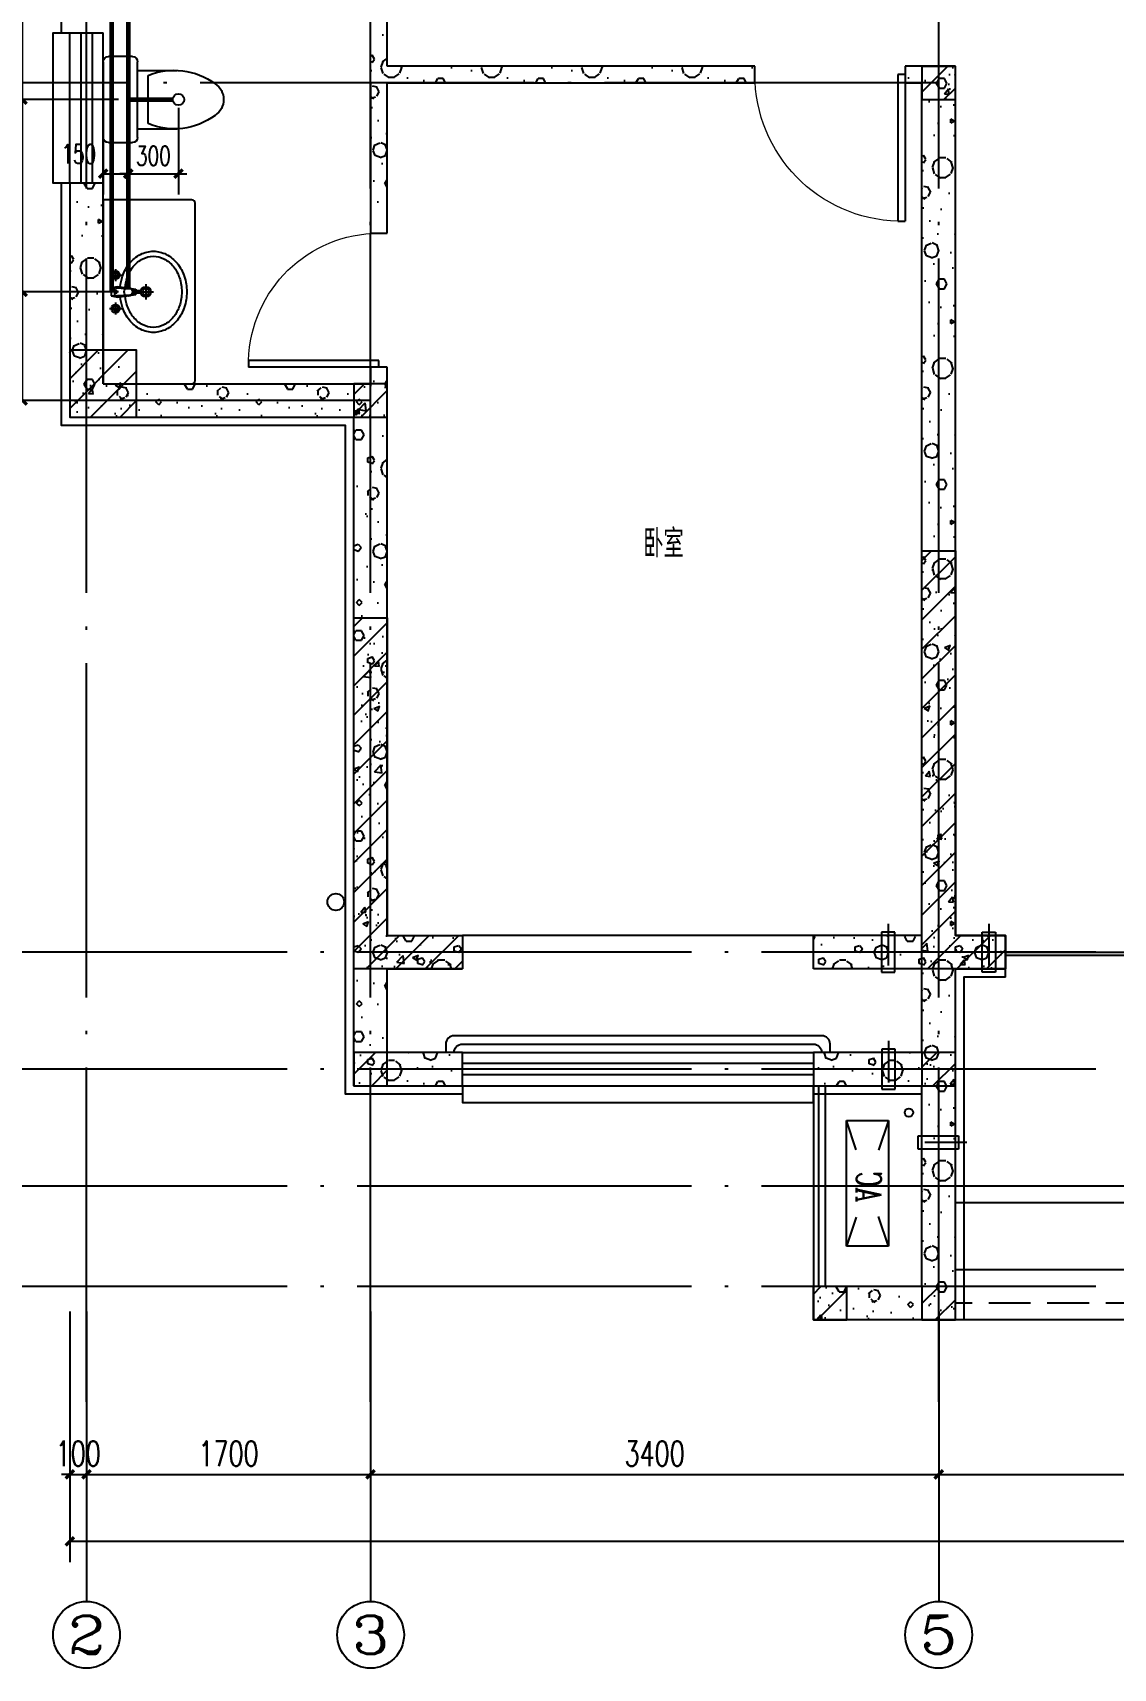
# Model space of a CAD drawing. Extents: x -287580 to -53108, y -522338 to -82629.
# Drawn here: x -153807 to -147340, y -475206 to -465422 of the extents above; entities that cross this region are included whole.
import ezdxf
from ezdxf.enums import TextEntityAlignment as Align

# ---------------------------------------------------------------- set-up
doc = ezdxf.new("R2010")
doc.units = 0
doc.header["$LTSCALE"] = 1000
doc.header["$MEASUREMENT"] = 0
for name, pattern in [('__DASH', [0.35, 0.25, -0.1]), ('DASH', [0.35, 0.25, -0.1]), ('DOTE', [2.42, 2, -0.2, 0.02, -0.2])]:
    doc.linetypes.add(name, pattern=pattern)
for name, color, linetype in [('AXIS', 3, 'Continuous'), ('AXIS_TEXT', 7, 'Continuous'), ('DOTE', 99, 'Continuous'), ('EQUIP_污水', 7, 'Continuous'), ('kan', 146, 'Continuous'), ('KTIAO', 124, 'Continuous'), ('PIPE-污水', 2, 'Continuous'), ('PIPE-给水', 3, 'Continuous'), ('PUB_HATCH', 8, 'Continuous'), ('PUB_TEXT', 7, 'Continuous'), ('TWT_DIM', 3, 'Continuous'), ('WALL', 9, 'Continuous'), ('WINDOW', 99, 'Continuous'), ('冷凝水管', 6, 'Continuous'), ('家具', 187, 'Continuous'), ('栏杆', 169, 'Continuous'), ('空调、空调洞', 66, 'Continuous'), ('面层', 215, 'Continuous'), ('面积', 6, 'Continuous')]:
    doc.layers.add(name, color=color, linetype=linetype)
doc.layers.add('RENDERING', color=125, linetype='Continuous', lineweight=13)
doc.styles.add('_ROMANC', font='romanc__.ttf', dxfattribs={"width": 0.700005})
doc.styles.add('_TCH_AXIS', font='COMPLEX', dxfattribs={"bigfont": 'GBCBIG'})
doc.styles.add('_TCH_DIM_T3', font='SIMPLEX', dxfattribs={"width": 0.705882, "bigfont": 'GBCBIG'})
doc.styles.add('DIM_FONT', font='simplex_.ttf', dxfattribs={"width": 0.7, "bigfont": 'GBCBIG'})
doc.styles.get("Standard").update_dxf_attribs({"font": 'gbenor.shx', "bigfont": 'gbcbig.shx'})
doc.dimstyles.new('_TCH_ARCH&&50', dxfattribs={"dimtxt": 148.75, "dimasz": 50, "dimexe": 125, "dimexo": 150, "dimgap": 50, "dimtad": 1, "dimdec": 0, "dimzin": 0, "dimdsep": 46, "dimtxsty": '_TCH_DIM_T3', "dimblk": 'ARCHTICK', "dimcen": 0.09, "dimclrt": 7, "dimazin": 2, "dimtfac": 1, "dimtdec": 0, "dimtix": 1, "dimtmove": 2, "dimatfit": 3, "dimfxl": 0, "dimtolj": 1, "dimtzin": 0, "dimarcsym": 0})
doc.dimstyles.new('_TWT_ARCH&&50', dxfattribs={"dimtxt": 114.75, "dimasz": 50, "dimexe": 125, "dimexo": 150, "dimgap": 50, "dimtad": 1, "dimdec": 0, "dimzin": 0, "dimdsep": 46, "dimtxsty": '_TCH_DIM_T3', "dimblk": 'ARCHTICK', "dimcen": 0.09, "dimclrd": 4, "dimclre": 4, "dimclrt": 4, "dimazin": 2, "dimtfac": 1, "dimtdec": 0, "dimtix": 1, "dimtmove": 2, "dimatfit": 3, "dimfxl": 0, "dimtolj": 1, "dimtzin": 0, "dimarcsym": 0})
pattern_1 = [(45, (225104.3, 821774), (-88.388348, 88.388348), []), (50, (225104.3, 821774), (358.63009, -31.37607), [37.5, -412.5]), (355, (225104.3, 821774), (-69.37567, 376.09607), [30, -330]), (100.4514, (225134.2, 821771.4), (289.25469, 344.71977), [31.8701, -350.57106]), (46.1842, (225104.3, 821874), (533.62052, -82.7595), [56.25, -618.75]), (96.6356, (225148.77, 821867.1), (467.33135, 487.05894), [47.80514, -525.8565]), (351.1842, (225104.3, 821874), (467.33097, 487.0593), [45, -495]), (21, (225154.3, 821849), (298.45353, -201.30945), [37.5, -412.5]), (326, (225154.3, 821849), (121.65767, 362.57502), [30, -330]), (71.4514, (225179.17, 821832.22), (420.11131, 161.26525), [31.8701, -350.57106]), (37.5, (225104.3, 821774), (6.079928, 166.446927), [0, -326, 0, -335, 0, -331.25]), (7.5, (225104.3, 821774), (131.53477, 197.205856), [0, -191, 0, -318.5, 0, -126.25]), (327.5, (224992.8, 821774), (266.911218, -11.277436), [0, -125, 0, -390, 0, -517.5]), (317.5, (224942.8, 821774), (291.593085, 50.05249), [0, -162.5, 0, -259, 0, -367.5])]
pattern_2 = [(45, (215520.8, 801911.87), (-88.388348, 88.388348), []), (50, (215520.8, 801911.87), (358.63009, -31.37607), [37.5, -412.5]), (355, (215520.8, 801911.87), (-69.37567, 376.09607), [30, -330]), (100.4514, (215550.7, 801909.25), (289.25469, 344.71977), [31.8701, -350.57106]), (46.1842, (215520.8, 802011.87), (533.62052, -82.7595), [56.25, -618.75]), (96.6356, (215565.27, 802004.97), (467.33135, 487.05894), [47.80514, -525.8565]), (351.1842, (215520.8, 802011.87), (467.33097, 487.0593), [45, -495]), (21, (215570.8, 801986.87), (298.45353, -201.30945), [37.5, -412.5]), (326, (215570.8, 801986.87), (121.65767, 362.57502), [30, -330]), (71.4514, (215595.67, 801970.1), (420.11131, 161.26525), [31.8701, -350.57106]), (37.5, (215520.8, 801911.87), (6.079928, 166.446927), [0, -326, 0, -335, 0, -331.25]), (7.5, (215520.8, 801911.87), (131.53477, 197.205856), [0, -191, 0, -318.5, 0, -126.25]), (327.5, (215409.3, 801911.87), (266.911218, -11.277436), [0, -125, 0, -390, 0, -517.5]), (317.5, (215359.3, 801911.87), (291.593085, 50.05249), [0, -162.5, 0, -259, 0, -367.5])]
pattern_3 = [(0, (177, -183), (300, 600), [0, -600]), (0, (-174, -264), (300, 600), [0, -600]), (0, (21, -270), (300, 600), [0, -600]), (0, (234, -93), (300, 600), [0, -600]), (0, (-15, -300), (300, 600), [0, -600]), (0, (294, 285), (300, 600), [0, -600]), (0, (111, 237), (300, 600), [0, -600]), (0, (207, 162), (300, 600), [0, -600]), (0, (-282, 150), (300, 600), [0, -600]), (0, (12, 123), (300, 600), [0, -600]), (0, (-102, -30), (300, 600), [0, -600]), (0, (-96, -255), (300, 600), [0, -600]), (0, (129, -279), (300, 600), [0, -600]), (0, (294, -15), (300, 600), [0, -600]), (0, (-267, -108), (300, 600), [0, -600]), (0, (-216, -6), (300, 600), [0, -600]), (0, (18, -48), (300, 600), [0, -600]), (0, (-66, -135), (300, 600), [0, -600]), (0, (-114, 63), (300, 600), [0, -600]), (0, (-39, 288), (300, 600), [0, -600]), (0, (-243, -234), (300, 600), [0, -600]), (0, (87, 165), (300, 600), [0, -600]), (0, (-192, 174), (300, 600), [0, -600]), (0, (-240, 252), (300, 600), [0, -600]), (130.601294, (257.143, 97.143), (-1499.9999834, 1800.0000079), [26.34155, -11037.111]), (18.434949, (214.29, 108.57), (1499.999994, 599.999996), [27.10524, -3767.6279]), (90, (214.3, 82.86), (300, 600), [25.7143, -1174.28565]), (161.56505, (240, 74.29), (-1500.000008, 599.999955), [27.10524, -3767.6279]), (53.130102, (240, 74.29), (300, 600), [28.5714, -2971.4285]), (135, (262.86, -231.43), (-300.00004, 599.99996), [24.24366, -1672.8126]), (45, (228.57, -231.43), (300, 600), [24.24366, -1672.8126]), (135, (245.71, -248.57), (-300.00004, 599.99996), [24.24366, -1672.8126]), (45, (245.71, -248.57), (300, 600), [24.24366, -1672.8126]), (116.56505, (-25.7, 171.43), (-5e-05, 1199.99997), [31.9438, -638.8765]), (180, (-40, 200), (-300, 600), [34.2857, -565.71425]), (63.43495, (-88.57, 171.43), (3e-06, 1200), [31.9438, -638.8765]), (116.56505, (-74.3, 142.86), (-5e-05, 1199.99997), [31.9438, -638.8765]), (0, (-74.3, 142.86), (300, 600), [34.2857, -565.71425]), (63.43495, (-40, 142.86), (3e-06, 1200), [31.9438, -638.8765]), (107.102728, (200, -31.429), (-899.9999656, 3000.0000048), [38.86135, -16282.9025]), (143.972626, (188.57, 5.714), (-5699.9999277, 4199.9999952), [38.86135, -8122.02]), (180, (157.14, 28.6), (-300, 600), [37.14286, -562.8571]), (36.027373, (88.57, 5.714), (5699.999958, 4199.9999547), [38.86135, -8122.02]), (71.565051, (77.14, -28.57), (900.000005, 2999.999995), [36.1403, -3758.5928]), (107.102728, (88.571, -65.714), (-899.9999656, 3000.0000048), [38.86135, -16282.9025]), (143.972626, (120, -88.57), (-5699.9999277, 4199.9999952), [38.86135, -8122.02]), (0, (120, -88.6), (300, 600), [37.14286, -562.8571]), (36.027373, (157.143, -88.57), (5699.999958, 4199.9999547), [38.86135, -8122.02]), (71.565051, (188.57, -65.71), (900.000005, 2999.999995), [36.1403, -3758.5928]), (150.255118, (205.714, 248.57), (-900.000002, 599.999993), [23.035, -4814.3196]), (90, (185.7, 237.14), (300, 600), [22.85714, -1177.14275]), (29.744881, (185.714, 237.14), (900, 599.999997), [23.035, -4814.3196]), (116.56505, (65.7, -177.14), (-5e-05, 1199.99997), [31.9438, -638.8765]), (168.690067, (51.43, -148.57), (-2700.000002, 599.999985), [29.13725, -6089.6855]), (41.185925, (0, -162.857), (7499.9999546, 6599.9999423), [30.37184, -12725.802]), (90, (0, -191.43), (300, 600), [28.5714, -1171.4285]), (138.814074, (22.857, -211.429), (-7499.9998667, 6600.000042), [30.37184, -12725.802]), (16.699244, (22.857, -211.429), (9899.9999255, 2999.9999686), [29.82945, -12498.5375]), (60.945396, (51.43, -202.857), (299.9999992, 599.9999947), [29.4161, -12325.3395]), (109.983106, (-185.714, 74.286), (-1500.0000056, 4199.9999889), [33.442, -14012.1975]), (155.556045, (-197.143, 105.714), (-3900.0000149, 1799.9999626), [34.523, -14465.1315]), (24.4439547, (-260, 105.714), (3900.000002, 1799.9999913), [34.523, -14465.1315]), (70.0168934, (-271.429, 74.286), (1500.0000045, 4199.9999896), [33.442, -14012.1975]), (109.983106, (-260, 42.857), (-1500.0000056, 4199.9999889), [33.442, -14012.1975]), (160.016893, (-228.57, 31.43), (-1500.000001, 599.9999727), [33.442, -6989.3775]), (19.983107, (-228.57, 31.43), (1499.999992, 599.999999), [33.442, -6989.3775]), (70.0168934, (-197.143, 42.857), (1500.0000045, 4199.9999896), [33.442, -14012.1975]), (122.005383, (37.14, 20), (-300.00004, 599.999969), [26.9542, -5633.434]), (18.434949, (-2.86, 34.29), (1499.999994, 599.999996), [27.10524, -3767.6279]), (90, (-2.86, 8.57), (300, 600), [25.7143, -1174.28565]), (161.56505, (22.86, 0), (-1500.000008, 599.999955), [27.10524, -3767.6279]), (54.462322, (22.857, 0), (2099.999997, 2999.9999955), [24.5781, -10298.2115]), (116.56505, (-137.14, -125.7), (-5e-05, 1199.99997), [31.9438, -638.8765]), (180, (-151.4, -97.14), (-300, 600), [31.4286, -568.5714]), (59.036243, (-200, -125.714), (300.000001, 599.999997), [33.3197, -6963.822]), (120.963756, (-182.857, -154.286), (-300.000041, 599.9999724), [33.3197, -6963.822]), (0, (-182.86, -154.3), (300, 600), [31.4286, -568.5714]), (63.43495, (-151.43, -154.3), (3e-06, 1200), [31.9438, -638.8765])]

# ---------------------------------------------------------------- blocks, each defined once
blk = doc.blocks.new('90304092557924')
at = {"layer": 'KTIAO', "color": 99}
for p, q in [((-375, 125), (-198.2, 66.1)), ((-375, 125), (-375, -125)), ((375, 125), (-375, 125)), ((375, 125), (198.2, 66.1)), ((375, -125), (375, 125)), ((-202.8, -67.6), (-375, -125)), ((200.5, -66.8), (375, -125)), ((-375, -125), (375, -125))]:
    blk.add_line(p, q, dxfattribs=at)
at = {"layer": 'KTIAO', "color": 99, "style": '_ROMANC', "width": 0.7}
blk.add_text('AC', height=148.6, dxfattribs=at).set_placement((-112.6, -66.3))
at = {"layer": 'KTIAO', "color": 99, "style": 'DIM_FONT', "oblique": 0, "width": 0.6, "flags": 9}
for tag in ['XSIZE', 'YSIZE']:
    blk.add_attdef(tag, (-375, -125), '', height=0.5, dxfattribs=at)
blk = doc.blocks.new('A$C6A1B0631')
at = {"layer": '家具'}
for p, q in [((0, 527.2), (0, 667.2)), ((30, 697.2), (470, 697.2)), ((500, 667.2), (500, 527.2)), ((470, 497.2), (30, 497.2)), ((80.3, 496.8), (80.3, 266.8)), ((419.7, 496.8), (419.7, 266.8)), ((389.7, 436.8), (110.3, 436.8))]:
    blk.add_line(p, q, dxfattribs=at)
for centre, radius, start, end in [((30, 667.2), 30, 90, 180), ((470, 667.2), 30, 0, 90), ((30, 527.2), 30, 180, 270), ((470, 527.2), 30, 270, 0), ((477.4, 284.4), 397.5, 157.45048, 216.63814), ((22.6, 284.4), 397.5, 323.36186, 22.54952), ((250, 107.7), 109.8, 213.45086, 326.54914)]:
    blk.add_arc(centre, radius, start, end, dxfattribs=at)
blk = doc.blocks.new('TRHH')
at = {"color": 6}
blk.add_circle((-252617, -471150.9), 50, dxfattribs=at)
blk = doc.blocks.new('A$C3C8F47E4')
at = {"layer": '家具'}
for p, q in [((450, 512.5), (450, 439.5)), ((525, 502.4), (518.6, 463.5)), ((575, 502.4), (525, 502.4)), ((525, 502.4), (533.3, 355.8)), ((575, 502.4), (566.7, 355.8)), ((575, 502.4), (581.4, 463.5)), ((650, 512.5), (650, 439.5)), ((486.5, 476), (413.5, 476)), ((518.6, 463.5), (533.3, 355.8)), ((573.9, 482.7), (526.1, 482.7)), ((581.4, 463.5), (566.7, 355.8)), ((686.5, 476), (613.5, 476)), ((595.1, 295), (504.9, 295)), ((567.2, 365.9), (532.8, 365.9)), ((566.7, 355.8), (533.3, 355.8)), ((550, 340.1), (550, 249.9))]:
    blk.add_line(p, q, dxfattribs=at)
blk.add_lwpolyline([(0, 550), (0, 20, 0.414214), (20, 0), (1080, 0, 0.414214), (1100, 20), (1100, 550)], format="xyb", close=True, dxfattribs=at)
for points in [[(550, 50, -0.080052), (457.1, 65, -0.088849), (380.8, 106.4, -0.104988), (325.9, 173.2, -0.12017), (307.2, 250, -0.12017), (325.9, 326.8, -0.104988), (380.8, 393.6, -0.088849), (457.1, 435, -0.055034), (520.6, 448.5, -0.080052)], [(550, 80, -0.080052), (466.6, 93.4, -0.088849), (399.5, 129.8, -0.104988), (352.5, 187, -0.12017), (337.2, 250, -0.12017), (352.5, 313, -0.104988), (399.5, 370.2, -0.088849), (466.6, 406.6, -0.056066), (524.7, 418.8, -0.080052)], [(579.4, 448.5, -0.055034), (642.9, 435, -0.088849), (719.2, 393.6, -0.104988), (774.1, 326.8, -0.12017), (792.8, 250, -0.12017), (774.1, 173.2, -0.104988), (719.2, 106.4, -0.088849), (642.9, 65, -0.080052), (550, 50, -0.080052)], [(575.3, 418.8, -0.056066), (633.4, 406.6, -0.088849), (700.5, 370.2, -0.104988), (747.5, 313, -0.12017), (762.8, 250, -0.12017), (747.5, 187, -0.104988), (700.5, 129.8, -0.088849), (633.4, 93.4, -0.080052), (550, 80, -0.080052)]]:
    blk.add_lwpolyline(points, format="xyb", dxfattribs=at)
for centre, radius in [((450, 476), 25), ((450, 476), 15), ((650, 476), 25), ((650, 476), 15), ((550, 295), 30), ((550, 295), 20)]:
    blk.add_circle(centre, radius, dxfattribs=at)
for centre, start, end in [((548.8, 475.3), 80.52523, 279.47477), ((551.2, 475.3), 260.52523, 99.47477)]:
    blk.add_arc(centre, 7.19, start, end, dxfattribs=at)
blk = doc.blocks.new('A$C06D6341B')
at = {"layer": '空调、空调洞', "linetype": 'DASH'}
for p, q in [((40, 0), (40, 340)), ((80, 290), (0, 290)), ((0, 290), (0, 50)), ((80, 50), (80, 290)), ((0, 50), (80, 50))]:
    blk.add_line(p, q, dxfattribs=at)
blk = doc.blocks.new('A$C35BA6BDB')
at = {"layer": 'PUB_HATCH'}
h = blk.add_hatch(dxfattribs=at)
h.set_pattern_fill('钢筋混凝土', color=256, scale=50, style=0)
h.set_pattern_definition(pattern_1)
h.paths.add_polyline_path([(400, 3300), (400, 3700), (0, 3700), (0, 3300)])
h = blk.add_hatch(dxfattribs=at)
h.set_pattern_fill('钢筋混凝土', color=256, scale=50, style=0)
h.set_pattern_definition(pattern_1)
h.paths.add_polyline_path([(5600, 0), (5100, 0), (5100, 2500), (5300, 2500), (5300, 200), (5600, 200)])
h = blk.add_hatch(dxfattribs=at)
h.set_pattern_fill('钢筋混凝土', color=256, scale=50, style=0)
h.set_pattern_definition(pattern_1)
h.paths.add_polyline_path([(2350, 0), (1700, 0), (1700, 2100), (1900, 2100), (1900, 200), (2350, 200)])
at = {"layer": 'WALL'}
for points in [[(400, 3300), (400, 3700), (0, 3700), (0, 3300)], [(5600, 0), (5100, 0), (5100, 2500), (5300, 2500), (5300, 200), (5600, 200)], [(2350, 0), (1700, 0), (1700, 2100), (1900, 2100), (1900, 200), (2350, 200)]]:
    blk.add_lwpolyline(points, close=True, dxfattribs=at)
blk = doc.blocks.new('A$C47FD7EE8')
at = {"layer": 'PUB_HATCH'}
h = blk.add_hatch(dxfattribs=at)
h.set_pattern_fill('钢筋混凝土', color=256, scale=50, style=0)
h.set_pattern_definition(pattern_2)
h.paths.add_polyline_path([(5300, 7500), (5100, 7500), (5100, 7300), (5300, 7300)])
h = blk.add_hatch(dxfattribs=at)
h.set_pattern_fill('钢筋混凝土', color=256, scale=50, style=0)
h.set_pattern_definition(pattern_2)
h.paths.add_polyline_path([(1900, 5600), (1700, 5600), (1700, 5400), (1900, 5400)])
h = blk.add_hatch(dxfattribs=at)
h.set_pattern_fill('钢筋混凝土', color=256, scale=50, style=0)
h.set_pattern_definition(pattern_2)
h.paths.add_polyline_path([(1900, 1600), (1700, 1600), (1700, 1400), (1900, 1400)])
h = blk.add_hatch(dxfattribs=at)
h.set_pattern_fill('钢筋混凝土', color=256, scale=50, style=0)
h.set_pattern_definition(pattern_2)
h.paths.add_polyline_path([(5300, 1600), (5100, 1600), (5100, 1400), (5300, 1400)])
h = blk.add_hatch(dxfattribs=at)
h.set_pattern_fill('钢筋混凝土', color=256, scale=50, style=0)
h.set_pattern_definition(pattern_2)
h.paths.add_polyline_path([(4650, 200), (4450, 200), (4450, 0), (4650, 0)])
h = blk.add_hatch(dxfattribs=at)
h.set_pattern_fill('钢筋混凝土', color=256, scale=50, style=0)
h.set_pattern_definition(pattern_2)
h.paths.add_polyline_path([(5300, 200), (5100, 200), (5100, 0), (5300, 0)])
at = {"color": 6}
for points in [[(5300, 7500), (5100, 7500), (5100, 7300), (5300, 7300)], [(1900, 5600), (1700, 5600), (1700, 5400), (1900, 5400)], [(1900, 1600), (1700, 1600), (1700, 1400), (1900, 1400)], [(5300, 1600), (5100, 1600), (5100, 1400), (5300, 1400)], [(4650, 200), (4450, 200), (4450, 0), (4650, 0)], [(5300, 200), (5100, 200), (5100, 0), (5300, 0)]]:
    blk.add_lwpolyline(points, close=True, dxfattribs=at)
blk = doc.blocks.new('_ArchTick')
at = {"color": 0, "linetype": 'ByBlock', "const_width": 0.4}
blk.add_lwpolyline([(-0.5, -0.5), (0.5, 0.5)], dxfattribs=at)
blk = doc.blocks.new('*D138')
at = {"layer": 'AXIS', "color": 0, "lineweight": -2}
for p, q in [((-153585, -473071.5), (-153585, -474170.6)), ((-153485, -473071.5), (-153485, -474170.6)), ((-153585, -474045.6), (-153635, -474045.6)), ((-153585, -474045.6), (-153485, -474045.6)), ((-153485, -474045.6), (-153435, -474045.6))]:
    blk.add_line(p, q, dxfattribs=at)
at = {"layer": 'Defpoints', "color": 0}
for p in [(-153585, -472921.5), (-153485, -472921.5), (-153485, -474045.6)]:
    blk.add_point(p, dxfattribs=at)
at = {"layer": 'AXIS', "color": 0, "lineweight": -2, "xscale": 50, "yscale": 50, "zscale": 50}
blk.add_blockref('_ArchTick', (-153585, -474045.6), dxfattribs=at)
at = {"layer": 'AXIS', "color": 0, "lineweight": -2, "xscale": 50, "yscale": 50, "zscale": 50, "rotation": 180}
blk.add_blockref('_ArchTick', (-153485, -474045.6), dxfattribs=at)
at = {"layer": 'AXIS', "color": 7, "insert": (-153535, -473921.2), "char_height": 148.75, "attachment_point": 5, "style": '_TCH_DIM_T3'}
blk.add_mtext('\\A1;100', dxfattribs=at)
blk = doc.blocks.new('*D139')
at = {"layer": 'AXIS', "color": 0, "lineweight": -2}
for p, q in [((-153485, -473071.5), (-153485, -474170.6)), ((-151785, -473071.5), (-151785, -474170.6)), ((-153485, -474045.6), (-151785, -474045.6))]:
    blk.add_line(p, q, dxfattribs=at)
at = {"layer": 'Defpoints', "color": 0}
for p in [(-153485, -472921.5), (-151785, -472921.5), (-151785, -474045.6)]:
    blk.add_point(p, dxfattribs=at)
at = {"layer": 'AXIS', "color": 0, "lineweight": -2, "xscale": 50, "yscale": 50, "zscale": 50, "rotation": 180}
blk.add_blockref('_ArchTick', (-153485, -474045.6), dxfattribs=at)
at = {"layer": 'AXIS', "color": 0, "lineweight": -2, "xscale": 50, "yscale": 50, "zscale": 50}
blk.add_blockref('_ArchTick', (-151785, -474045.6), dxfattribs=at)
at = {"layer": 'AXIS', "color": 7, "insert": (-152635, -473921.2), "char_height": 148.75, "attachment_point": 5, "style": '_TCH_DIM_T3'}
blk.add_mtext('\\A1;1700', dxfattribs=at)
blk = doc.blocks.new('*D140')
at = {"layer": 'AXIS', "color": 0, "lineweight": -2}
for p, q in [((-151785, -473071.5), (-151785, -474170.6)), ((-148385, -473071.5), (-148385, -474170.6)), ((-151785, -474045.6), (-148385, -474045.6))]:
    blk.add_line(p, q, dxfattribs=at)
at = {"layer": 'Defpoints', "color": 0}
for p in [(-151785, -472921.5), (-148385, -472921.5), (-148385, -474045.6)]:
    blk.add_point(p, dxfattribs=at)
at = {"layer": 'AXIS', "color": 0, "lineweight": -2, "xscale": 50, "yscale": 50, "zscale": 50, "rotation": 180}
blk.add_blockref('_ArchTick', (-151785, -474045.6), dxfattribs=at)
at = {"layer": 'AXIS', "color": 0, "lineweight": -2, "xscale": 50, "yscale": 50, "zscale": 50}
blk.add_blockref('_ArchTick', (-148385, -474045.6), dxfattribs=at)
at = {"layer": 'AXIS', "color": 7, "insert": (-150085, -473921.2), "char_height": 148.75, "attachment_point": 5, "style": '_TCH_DIM_T3'}
blk.add_mtext('\\A1;3400', dxfattribs=at)
blk = doc.blocks.new('*D141')
at = {"layer": 'AXIS', "color": 0, "lineweight": -2}
for p, q in [((-148385, -473071.5), (-148385, -474170.6)), ((-143885, -473071.5), (-143885, -474170.6)), ((-148385, -474045.6), (-143885, -474045.6))]:
    blk.add_line(p, q, dxfattribs=at)
at = {"layer": 'Defpoints', "color": 0}
for p in [(-148385, -472921.5), (-143885, -472921.5), (-143885, -474045.6)]:
    blk.add_point(p, dxfattribs=at)
at = {"layer": 'AXIS', "color": 0, "lineweight": -2, "xscale": 50, "yscale": 50, "zscale": 50, "rotation": 180}
blk.add_blockref('_ArchTick', (-148385, -474045.6), dxfattribs=at)
at = {"layer": 'AXIS', "color": 0, "lineweight": -2, "xscale": 50, "yscale": 50, "zscale": 50}
blk.add_blockref('_ArchTick', (-143885, -474045.6), dxfattribs=at)
at = {"layer": 'AXIS', "color": 7, "insert": (-146135, -473921.2), "char_height": 148.75, "attachment_point": 5, "style": '_TCH_DIM_T3'}
blk.add_mtext('\\A1;4500', dxfattribs=at)
blk = doc.blocks.new('*D147')
at = {"layer": 'AXIS', "color": 0, "lineweight": -2}
for p, q in [((-153585, -473071.5), (-153585, -474570.6)), ((-128085, -473071.5), (-128085, -474570.6)), ((-153585, -474445.6), (-128085, -474445.6))]:
    blk.add_line(p, q, dxfattribs=at)
at = {"layer": 'Defpoints', "color": 0}
for p in [(-153585, -472921.5), (-128085, -472921.5), (-128085, -474445.6)]:
    blk.add_point(p, dxfattribs=at)
at = {"layer": 'AXIS', "color": 0, "lineweight": -2, "xscale": 50, "yscale": 50, "zscale": 50, "rotation": 180}
blk.add_blockref('_ArchTick', (-153585, -474445.6), dxfattribs=at)
at = {"layer": 'AXIS', "color": 0, "lineweight": -2, "xscale": 50, "yscale": 50, "zscale": 50}
blk.add_blockref('_ArchTick', (-128085, -474445.6), dxfattribs=at)
at = {"layer": 'AXIS', "color": 7, "insert": (-140835, -474321.2), "char_height": 148.75, "attachment_point": 5, "style": '_TCH_DIM_T3'}
blk.add_mtext('\\A1;25500', dxfattribs=at)
blk = doc.blocks.new('*D735')
at = {"layer": 'Defpoints', "color": 0}
for p in [(-153235, -465721.5), (-152935, -465721.5), (-152935, -466265)]:
    blk.add_point(p, dxfattribs=at)
at = {"layer": 'TWT_DIM', "color": 4, "lineweight": -2}
for p, q in [((-153235, -465871.5), (-153235, -466390)), ((-152935, -465871.5), (-152935, -466390)), ((-153235, -466265), (-153285, -466265)), ((-153235, -466265), (-152935, -466265)), ((-152935, -466265), (-152885, -466265))]:
    blk.add_line(p, q, dxfattribs=at)
at = {"layer": 'TWT_DIM', "color": 4, "lineweight": -2, "xscale": 50, "yscale": 50, "zscale": 50}
blk.add_blockref('_ArchTick', (-153235, -466265), dxfattribs=at)
at = {"layer": 'TWT_DIM', "color": 4, "lineweight": -2, "xscale": 50, "yscale": 50, "zscale": 50, "rotation": 180}
blk.add_blockref('_ArchTick', (-152935, -466265), dxfattribs=at)
at = {"layer": 'TWT_DIM', "color": 4, "insert": (-153085, -466157.6), "char_height": 114.75, "attachment_point": 5, "style": '_TCH_DIM_T3'}
blk.add_mtext('\\A1;300', dxfattribs=at)
blk = doc.blocks.new('*D736')
at = {"layer": 'Defpoints', "color": 0}
for p in [(-153385, -465721.5), (-153235, -465721.5), (-153235, -466265)]:
    blk.add_point(p, dxfattribs=at)
at = {"layer": 'TWT_DIM', "color": 4, "lineweight": -2}
for p, q in [((-153385, -465871.5), (-153385, -466390)), ((-153235, -465871.5), (-153235, -466390)), ((-153385, -466265), (-153235, -466265))]:
    blk.add_line(p, q, dxfattribs=at)
at = {"layer": 'TWT_DIM', "color": 4, "lineweight": -2, "xscale": 50, "yscale": 50, "zscale": 50, "rotation": 180}
blk.add_blockref('_ArchTick', (-153385, -466265), dxfattribs=at)
at = {"layer": 'TWT_DIM', "color": 4, "lineweight": -2, "xscale": 50, "yscale": 50, "zscale": 50}
blk.add_blockref('_ArchTick', (-153235, -466265), dxfattribs=at)
at = {"layer": 'TWT_DIM', "color": 4, "insert": (-153531.4, -466147.5), "char_height": 114.75, "attachment_point": 5, "style": '_TCH_DIM_T3'}
blk.add_mtext('\\A1;150', dxfattribs=at)
blk = doc.blocks.new('*D780')
at = {"layer": 'Defpoints', "color": 0}
for p in [(-153868, -466971.5), (-153144, -466971.5), (-153144, -467621.5)]:
    blk.add_point(p, dxfattribs=at)
at = {"layer": 'TWT_DIM', "color": 4, "lineweight": -2}
for p, q in [((-153294, -466971.5), (-153993, -466971.5)), ((-153868, -467621.5), (-153868, -466971.5)), ((-153294, -467621.5), (-153993, -467621.5))]:
    blk.add_line(p, q, dxfattribs=at)
at = {"layer": 'TWT_DIM', "color": 4, "lineweight": -2, "xscale": 50, "yscale": 50, "zscale": 50}
for p, rotation in [((-153868, -466971.5), 90), ((-153868, -467621.5), 270)]:
    blk.add_blockref('_ArchTick', p, dxfattribs=dict(at, rotation=rotation))
at = {"layer": 'TWT_DIM', "color": 4, "insert": (-153975.4, -467296.5), "char_height": 114.75, "attachment_point": 5, "rotation": 90, "style": '_TCH_DIM_T3'}
blk.add_mtext('\\A1;650', dxfattribs=at)
blk = doc.blocks.new('*D781')
at = {"layer": 'Defpoints', "color": 0}
for p in [(-153868, -465821.5), (-153144, -465821.5), (-153144, -466971.5)]:
    blk.add_point(p, dxfattribs=at)
at = {"layer": 'TWT_DIM', "color": 4, "lineweight": -2}
for p, q in [((-153294, -465821.5), (-153993, -465821.5)), ((-153868, -466971.5), (-153868, -465821.5)), ((-153294, -466971.5), (-153993, -466971.5))]:
    blk.add_line(p, q, dxfattribs=at)
at = {"layer": 'TWT_DIM', "color": 4, "lineweight": -2, "xscale": 50, "yscale": 50, "zscale": 50}
for p, rotation in [((-153868, -465821.5), 90), ((-153868, -466971.5), 270)]:
    blk.add_blockref('_ArchTick', p, dxfattribs=dict(at, rotation=rotation))
at = {"layer": 'TWT_DIM', "color": 4, "insert": (-153975.4, -466396.5), "char_height": 114.75, "attachment_point": 5, "rotation": 90, "style": '_TCH_DIM_T3'}
blk.add_mtext('\\A1;1150', dxfattribs=at)
blk = doc.blocks.new('*D782')
at = {"layer": 'Defpoints', "color": 0}
for p in [(-153868, -464921.5), (-153144, -464921.5), (-153144, -465821.5)]:
    blk.add_point(p, dxfattribs=at)
at = {"layer": 'TWT_DIM', "color": 4, "lineweight": -2}
for p, q in [((-153294, -464921.5), (-153993, -464921.5)), ((-153868, -465821.5), (-153868, -464921.5)), ((-153294, -465821.5), (-153993, -465821.5))]:
    blk.add_line(p, q, dxfattribs=at)
at = {"layer": 'TWT_DIM', "color": 4, "lineweight": -2, "xscale": 50, "yscale": 50, "zscale": 50}
for p, rotation in [((-153868, -464921.5), 90), ((-153868, -465821.5), 270)]:
    blk.add_blockref('_ArchTick', p, dxfattribs=dict(at, rotation=rotation))
at = {"layer": 'TWT_DIM', "color": 4, "insert": (-153975.4, -465371.5), "char_height": 114.75, "attachment_point": 5, "rotation": 90, "style": '_TCH_DIM_T3'}
blk.add_mtext('\\A1;900', dxfattribs=at)
blk = doc.blocks.new('$TwtSys$00000147')
blk.add_circle((0, 0, 0), 25)
blk = doc.blocks.new('$DorLib2D$00000132')
at = {"color": 0, "linetype": 'Continuous'}
for p, q in [((-0.5, 0.1042), (-0.5, 0)), ((-0.1467, 0.1042), (-0.5, 0.1042)), ((-0.1467, 0), (-0.1467, 0.1042)), ((0.1467, 0.1042), (0.5, 0.1042)), ((0.1467, 0), (0.1467, 0.1042)), ((0.5, 0.1042), (0.5, 0)), ((-0.5, 0), (-0.1467, 0)), ((-0.1667, 0), (0.1667, 0)), ((-0.1667, -0.1042), (-0.1667, 0)), ((0.5, 0), (0.1467, 0)), ((0.1667, 0), (0.1667, -0.1042)), ((0.1667, -0.1042), (-0.1667, -0.1042))]:
    blk.add_line(p, q, dxfattribs=at)
blk = doc.blocks.new('$DorLib2D$00000001')
for p, q in [((0.45, 0.975), (0.5, 0.975)), ((0.45, 0), (0.45, 0.975)), ((0.5, 0), (0.5, 0.975)), ((0.5, 0), (0.45, 0))]:
    blk.add_line(p, q)
at = {"lineweight": 13}
blk.add_arc((0.475, 0), 0.975, 91.4693, 180, dxfattribs=at)
blk = doc.blocks.new('$WINLIB2D$00000001')
at = {"color": 0}
for points in [[(-0.5, 0.5), (-0.5, -0.5)], [(-0.5, 0.5), (0.5, 0.5)], [(0.5, -0.5), (0.5, 0.5)], [(0.5, 0.1667), (-0.5, 0.1667)], [(0.5, -0.1667), (-0.5, -0.1667)], [(-0.5, -0.5), (0.5, -0.5)]]:
    blk.add_lwpolyline(points, dxfattribs=at)

msp = doc.modelspace()

# ---------------------------------------------------------------- hatches: boundary and pattern name
at = {"layer": 'PUB_HATCH'}
h = msp.add_hatch(dxfattribs=at)
h.set_pattern_fill('加气混凝土', color=256, scale=50, style=0)
h.set_pattern_definition(pattern_3)
h.paths.add_polyline_path([(-151718.3, -465688.2), (-151685, -465621.5), (-151685, -464521.5), (-151751.7, -464454.8), (-151785, -464521.5), (-151785, -465721.5)])
h = msp.add_hatch(dxfattribs=at)
h.set_pattern_fill('加气混凝土', color=256, scale=50, style=0)
h.set_pattern_definition(pattern_3)
h.paths.add_polyline_path([(-151685, -465721.5), (-149485, -465721.5), (-149485, -465621.5), (-151685, -465621.5), (-151718.3, -465688.2)])
h = msp.add_hatch(dxfattribs=at)
h.set_pattern_fill('加气混凝土', color=256, scale=50, style=0)
h.set_pattern_definition(pattern_3)
h.paths.add_polyline_path([(-148485, -465621.5), (-148585, -465621.5), (-148585, -465721.5), (-148485, -465721.5), (-148418.3, -465688.2)])
h = msp.add_hatch(dxfattribs=at)
h.set_pattern_fill('加气混凝土', color=256, scale=50, style=0)
h.set_pattern_definition(pattern_3)
h.paths.add_polyline_path([(-148418.3, -465688.2), (-148285, -465721.5), (-148285, -465621.5), (-148485, -465621.5)])
h = msp.add_hatch(dxfattribs=at)
h.set_pattern_fill('加气混凝土', color=256, scale=50, style=0)
h.set_pattern_definition(pattern_3)
h.paths.add_polyline_path([(-151785, -465721.5), (-151785, -466621.5), (-151685, -466621.5), (-151685, -465721.5), (-151718.3, -465688.2)])
h = msp.add_hatch(dxfattribs=at)
h.set_pattern_fill('加气混凝土', color=256, scale=50, style=0)
h.set_pattern_definition(pattern_3)
h.paths.add_polyline_path([(-148385, -470921.5), (-148285, -470821.5), (-148285, -465721.5), (-148418.3, -465688.2), (-148485, -465721.5), (-148485, -470821.5)])
h = msp.add_hatch(dxfattribs=at)
h.set_pattern_fill('加气混凝土', color=256, scale=50, style=0)
h.set_pattern_definition(pattern_3)
h.paths.add_polyline_path([(-153385, -467521.5), (-153385, -466321.5), (-153585, -466321.5), (-153585, -467721.5)])
h = msp.add_hatch(dxfattribs=at)
h.set_pattern_fill('加气混凝土', color=256, scale=50, style=0)
h.set_pattern_definition(pattern_3)
h.paths.add_polyline_path([(-151685, -467621.5), (-151685, -467421.5), (-151785, -467421.5), (-151785, -467621.5)])
h = msp.add_hatch(dxfattribs=at)
h.set_pattern_fill('加气混凝土', color=256, scale=50, style=0)
h.set_pattern_definition(pattern_3)
h.paths.add_polyline_path([(-153385, -467521.5), (-153585, -467721.5), (-151885, -467721.5), (-151785, -467621.5), (-151785, -467521.5)])
h = msp.add_hatch(dxfattribs=at)
h.set_pattern_fill('加气混凝土', color=256, scale=50, style=0)
h.set_pattern_definition(pattern_3)
h.paths.add_polyline_path([(-151751.7, -470921.5), (-151685, -470821.5), (-151685, -467621.5), (-151785, -467621.5), (-151885, -467721.5), (-151885, -470921.5)])
h = msp.add_hatch(dxfattribs=at)
h.set_pattern_fill('加气混凝土', color=256, scale=50, style=0)
h.set_pattern_definition(pattern_3)
h.paths.add_polyline_path([(-151751.7, -470921.5), (-151685, -471021.5), (-151235, -471021.5), (-151235, -470821.5), (-151685, -470821.5)])
h = msp.add_hatch(dxfattribs=at)
h.set_pattern_fill('加气混凝土', color=256, scale=50, style=0)
h.set_pattern_definition(pattern_3)
h.paths.add_polyline_path([(-148385, -470921.5), (-148485, -470821.5), (-149135, -470821.5), (-149135, -471021.5), (-148485, -471021.5)])
h = msp.add_hatch(dxfattribs=at)
h.set_pattern_fill('加气混凝土', color=256, scale=50, style=0)
h.set_pattern_definition(pattern_3)
h.paths.add_polyline_path([(-148285, -471021.5), (-147985, -471021.5), (-147985, -470821.5), (-148285, -470821.5), (-148385, -470921.5)])
h = msp.add_hatch(dxfattribs=at)
h.set_pattern_fill('加气混凝土', color=256, scale=50, style=0)
h.set_pattern_definition(pattern_3)
h.paths.add_polyline_path([(-151885, -471721.5), (-151685, -471521.5), (-151685, -471021.5), (-151751.7, -470921.5), (-151885, -470921.5)])
h = msp.add_hatch(dxfattribs=at)
h.set_pattern_fill('加气混凝土', color=256, scale=50, style=0)
h.set_pattern_definition(pattern_3)
h.paths.add_polyline_path([(-148418.3, -471621.5), (-148285, -471621.5), (-148285, -471021.5), (-148385, -470921.5), (-148485, -471021.5), (-148485, -471521.5)])
h = msp.add_hatch(dxfattribs=at)
h.set_pattern_fill('加气混凝土', color=256, scale=50, style=0)
h.set_pattern_definition(pattern_3)
h.paths.add_polyline_path([(-151885, -471721.5), (-151235, -471721.5), (-151235, -471521.5), (-151685, -471521.5)])
h = msp.add_hatch(dxfattribs=at)
h.set_pattern_fill('加气混凝土', color=256, scale=50, style=0)
h.set_pattern_definition(pattern_3)
h.paths.add_polyline_path([(-148485, -471521.5), (-149135, -471521.5), (-149135, -471721.5), (-148485, -471721.5), (-148418.3, -471621.5)])
h = msp.add_hatch(dxfattribs=at)
h.set_pattern_fill('加气混凝土', color=256, scale=50, style=0)
h.set_pattern_definition(pattern_3)
h.paths.add_polyline_path([(-148485, -472921.5), (-148285, -473121.5), (-148285, -471621.5), (-148418.3, -471621.5), (-148485, -471721.5)])
h = msp.add_hatch(dxfattribs=at)
h.set_pattern_fill('加气混凝土', color=256, scale=50, style=0)
h.set_pattern_definition(pattern_3)
h.paths.add_polyline_path([(-148285, -473121.5), (-148485, -472921.5), (-149135, -472921.5), (-149135, -473121.5)])

# ---------------------------------------------------------------- linework, layer by layer
at = {"layer": 'AXIS'}
for p, q in [((-153485, -474084.6), (-153485, -474805.6)), ((-151785, -474084.6), (-151785, -474805.6)), ((-148385, -474084.6), (-148385, -474805.6))]:
    msp.add_line(p, q, dxfattribs=at)
for centre in [(-153485, -475005.6), (-151785, -475005.6), (-148385, -475005.6)]:
    msp.add_circle(centre, 200, dxfattribs=at)
at = {"layer": 'DOTE', "linetype": 'DOTE'}
for p, q in [((-153485, -473612.6), (-153485, -457343)), ((-148385, -473612.6), (-148385, -457343)), ((-151785, -473612.6), (-151785, -464421.5)), ((-148385, -465721.5), (-154976.8, -465721.5)), ((-151785, -467621.5), (-154956.2, -467621.5)), ((-128085, -470921.5), (-154956.2, -470921.5)), ((-128085, -471621.5), (-154956.2, -471621.5)), ((-128085, -472321.5, 0), (-154956.2, -472321.5, 0)), ((-128085, -472921.5, 0), (-154956.2, -472921.5, 0))]:
    msp.add_line(p, q, dxfattribs=at)
at = {"layer": 'kan'}
msp.add_line((-149135, -471721.5), (-149135, -472921.5), dxfattribs=at)
at = {"layer": 'kan', "color": 124, "elevation": 0}
for points in [[(-143985, -472321.5), (-148285, -472321.5), (-148285, -472321.5)], [(-143985, -472421.5), (-148285, -472421.5)]]:
    msp.add_lwpolyline(points, dxfattribs=at)
at = {"layer": 'kan'}
msp.add_lwpolyline([(-143985, -472821.5), (-148285, -472821.5)], dxfattribs=at)
at = {"layer": 'kan', "linetype": 'DASH', "elevation": 0}
msp.add_lwpolyline([(-143985, -473021.5), (-148285, -473021.5)], dxfattribs=at)
at = {"layer": 'kan', "elevation": 0}
msp.add_lwpolyline([(-143985, -473121.5), (-148285, -473121.5)], dxfattribs=at)
at = {"layer": 'PIPE-污水', "linetype": '__DASH', "ltscale": 0.5, "const_width": 27.5}
for points in [[(-153235, -464977.8), (-153235, -465821.5)], [(-152969.2, -465821.5), (-153235, -465821.5)], [(-153235, -465821.5), (-153235, -466946.2)], [(-153160, -466971.5), (-153209.7, -466971.5)]]:
    msp.add_lwpolyline(points, dxfattribs=at)
at = {"layer": 'PIPE-给水', "ltscale": 0.5, "const_width": 27.5}
msp.add_lwpolyline([(-153335, -464591.5), (-153335, -466971.5)], dxfattribs=at)
at = {"layer": 'WALL'}
for p, q in [((-151785, -465721.5), (-151785, -464521.5)), ((-151685, -465621.5), (-151685, -464521.5)), ((-149485, -465621.5), (-151685, -465621.5)), ((-149485, -465721.5), (-149485, -465621.5)), ((-148485, -465621.5), (-148585, -465621.5)), ((-148585, -465621.5), (-148585, -465721.5)), ((-148485, -465621.5), (-148485, -465621.5)), ((-148485, -465621.5), (-148285, -465621.5)), ((-148285, -465721.5), (-148285, -465621.5)), ((-151785, -465721.5), (-151785, -466621.5)), ((-151685, -465721.5), (-149485, -465721.5)), ((-151685, -466621.5), (-151685, -465721.5)), ((-148585, -465721.5), (-148485, -465721.5)), ((-148485, -470821.5), (-148485, -465721.5)), ((-148285, -470821.5), (-148285, -465721.5)), ((-153385, -466321.5), (-153585, -466321.5)), ((-153585, -466321.5), (-153585, -467721.5)), ((-153385, -467521.5), (-153385, -466321.5)), ((-151785, -466621.5), (-151685, -466621.5)), ((-151685, -467421.5), (-151785, -467421.5)), ((-151785, -467421.5), (-151785, -467521.5)), ((-151685, -467621.5), (-151685, -467421.5)), ((-153385, -467521.5), (-151785, -467521.5)), ((-151685, -470821.5), (-151685, -467621.5)), ((-153585, -467721.5), (-151885, -467721.5)), ((-151885, -470921.5), (-151885, -467721.5)), ((-151685, -470821.5), (-151235, -470821.5)), ((-151235, -470821.5), (-151235, -471021.5)), ((-148485, -470821.5), (-149135, -470821.5)), ((-149135, -471021.5), (-149135, -470821.5)), ((-147985, -470821.5), (-148285, -470821.5)), ((-147985, -471021.5), (-147985, -470821.5)), ((-151885, -471721.5), (-151885, -470921.5)), ((-151685, -471521.5), (-151685, -471021.5)), ((-151685, -471021.5), (-151235, -471021.5)), ((-148485, -471021.5), (-149135, -471021.5)), ((-148485, -471521.5), (-148485, -471021.5)), ((-148285, -471021.5), (-147985, -471021.5)), ((-148285, -471621.5), (-148285, -471021.5)), ((-151235, -471521.5), (-151685, -471521.5)), ((-151235, -471721.5), (-151235, -471521.5)), ((-148485, -471521.5), (-149135, -471521.5)), ((-149135, -471521.5), (-149135, -471721.5)), ((-148285, -473121.5), (-148285, -471621.5)), ((-151885, -471721.5), (-151235, -471721.5)), ((-149135, -471721.5), (-148485, -471721.5)), ((-148485, -472921.5), (-148485, -471721.5)), ((-148485, -472921.5), (-149135, -472921.5)), ((-149135, -473121.5), (-149135, -472921.5)), ((-148285, -473121.5), (-149135, -473121.5))]:
    msp.add_line(p, q, dxfattribs=at)
at = {"layer": 'WINDOW'}
for p, q in [((-151785, -467421.5, 0), (-151785, -466621.5, 0)), ((-149135, -470821.5), (-151235, -470821.5))]:
    msp.add_line(p, q, dxfattribs=at)
at = {"layer": '冷凝水管'}
msp.add_circle((-148563.1, -471881.2), 25, dxfattribs=at)
at = {"layer": '栏杆'}
for p, q in [((-149105, -471721.5), (-149105, -472921.5)), ((-149065, -471721.5), (-149065, -472921.5))]:
    msp.add_line(p, q, dxfattribs=at)
for points in [[(-149035, -471521.5), (-149035, -471471.5, 0.414214), (-149085, -471421.5), (-151285, -471421.5, 0.414214), (-151335, -471471.5), (-151335, -471521.5)], [(-151285, -471521.5), (-151285, -471521.5, -0.414214), (-151235, -471471.5), (-149135, -471471.5, -0.414214), (-149085, -471521.5), (-149085, -471521.5)]]:
    msp.add_lwpolyline(points, format="xyb", dxfattribs=at)
at = {"layer": '面层'}
for points in [[(-153635, -465421.5), (-153635, -460171.5), (-152585, -460171.5)], [(-153585, -466321.5), (-153685, -466321.5), (-153685, -465421.5), (-153585, -465421.5)], [(-151235, -471771.5), (-151935, -471771.5), (-151935, -467771.5), (-153635, -467771.5), (-153635, -466321.5)], [(-147985, -471071.5), (-148235, -471071.5), (-148235, -473121.5)], [(-147985, -471071.5), (-147985, -471021.5)], [(-151235, -471721.5), (-151235, -471821.5), (-149135, -471821.5), (-149135, -471721.5)], [(-148485, -471771.5), (-149135, -471771.5)], [(-148235, -473121.5), (-148285, -473121.5)]]:
    msp.add_lwpolyline(points, dxfattribs=at)

# ---------------------------------------------------------------- block references
at = {"color": 6}
msp.add_blockref('TRHH', (100623.8, 529.4), dxfattribs=at)
at = {"rotation": 90.00000000000001}
msp.add_blockref('A$C3C8F47E4', (-152835, -467521.5), dxfattribs=at)
at = {"layer": 'EQUIP_污水'}
for p, xscale, yscale, zscale in [((-152935, -465821.5), 1.366875, 1.366875, 1.366875), ((-153235, -466971.5), 1.0125, 1.0125, 1.0125)]:
    msp.add_blockref('$TwtSys$00000147', p, dxfattribs=dict(at, xscale=xscale, yscale=yscale, zscale=zscale))
at = {"layer": 'RENDERING', "xscale": -1, "rotation": 270}
msp.add_blockref('90304092557924', (-148811.1, -472304.5), dxfattribs=at)
at = {"layer": 'WINDOW'}
for name, p, xscale, yscale, zscale, rotation in [('$WINLIB2D$00000001', (-153485, -465871.5), -900, 200, -900, 270), ('$DorLib2D$00000001', (-149035, -465671.5), 900, -900, 900, 359.9999999989485), ('$DorLib2D$00000001', (-151735, -467021.5), -800, 800, -800, 90), ('$WINLIB2D$00000001', (-150185, -471621.5), 2100, -200, 2100, 359.9999999999843)]:
    msp.add_blockref(name, p, dxfattribs=dict(at, xscale=xscale, yscale=yscale, zscale=zscale, rotation=rotation))
at = {"layer": 'WINDOW', "xscale": 3600, "yscale": -200, "zscale": 3600}
msp.add_blockref('$DorLib2D$00000132', (-146185, -470921.5), dxfattribs=at)
at = {"layer": '家具', "xscale": -1.03000020980835, "yscale": 1.03000020980835, "zscale": 1.029999999998836, "rotation": 90}
msp.add_blockref('A$C6A1B0631', (-152666.9, -465564), dxfattribs=at)
at = {"layer": '空调、空调洞', "rotation": 180}
for p in [(-148647, -470751.5), (-148645, -471451.5)]:
    msp.add_blockref('A$C06D6341B', p, dxfattribs=at)
at = {"layer": '空调、空调洞', "xscale": -1}
for p, rotation in [((-148125, -470751.5), 180), ((-148217, -472019.5), 90.00000000000007)]:
    msp.add_blockref('A$C06D6341B', p, dxfattribs=dict(at, rotation=rotation))
at = {"layer": '面积'}
for name, p in [('A$C47FD7EE8', (-153585, -473121.5)), ('A$C35BA6BDB', (-153585, -471021.5))]:
    msp.add_blockref(name, p, dxfattribs=at)

# ---------------------------------------------------------------- texts
at = {"layer": 'AXIS_TEXT', "style": '_TCH_AXIS', "width": 1.5}
for s, p, p2 in [('2', (-153598.1, -475118.8), (-153371.9, -475118.8)), ('3', (-151898.1, -475118.8), (-151671.9, -475118.8)), ('5', (-148498.1, -475118.8), (-148271.9, -475118.8))]:
    msp.add_text(s, height=226.3, dxfattribs=at).set_placement(p, p2, align=Align.FIT)
at = {"layer": 'PUB_TEXT'}
msp.add_text('卧室', height=168.79, dxfattribs=at).set_placement((-150153.8, -468561.7, 0.1))

# ---------------------------------------------------------------- dimensions: what is measured, and where the dimension line sits
at = {"layer": 'AXIS'}
for p1, p2, distance, picture, middle in [((-153585, -472921.5), (-153485, -472921.5), -1124.1, '*D138', (-153535, -473921.2)), ((-153585, -472921.5), (-128085, -472921.5), -1524.1, '*D147', (-140835, -474321.2)), ((-153485, -472921.5), (-151785, -472921.5), -1124.1, '*D139', (-152635, -473921.2)), ((-151785, -472921.5), (-148385, -472921.5), -1124.1, '*D140', (-150085, -473921.2)), ((-148385, -472921.5), (-143885, -472921.5), -1124.1, '*D141', (-146135, -473921.2))]:
    dim = msp.add_aligned_dim(p1=p1, p2=p2, distance=distance, dimstyle='_TCH_ARCH&&50', dxfattribs=at)
    dim.commit()
    dim.dimension.update_dxf_attribs({"geometry": picture, "text_midpoint": middle})
at = {"layer": 'TWT_DIM'}
for p1, p2, distance, picture, middle in [((-153144, -465821.5), (-153144, -464921.5), 724, '*D782', (-153975.4, -465371.5)), ((-153235, -465721.5), (-152935, -465721.5), -543.5, '*D735', (-153085, -466157.6)), ((-153144, -466971.5), (-153144, -465821.5), 724, '*D781', (-153975.4, -466396.5)), ((-153144, -467621.5), (-153144, -466971.5), 724, '*D780', (-153975.4, -467296.5))]:
    dim = msp.add_aligned_dim(p1=p1, p2=p2, distance=distance, dimstyle='_TWT_ARCH&&50', dxfattribs=at)
    dim.commit()
    dim.dimension.update_dxf_attribs({"geometry": picture, "text_midpoint": middle})
dim = msp.add_linear_dim(base=(-153235, -466265), p1=(-153385, -465721.5), p2=(-153235, -465721.5), angle=360, dimstyle='_TWT_ARCH&&50', dxfattribs=at)
dim.commit()
dim.dimension.update_dxf_attribs({"geometry": '*D736', "text_midpoint": (-153531.4, -466147.5), "dimtype": 129})

doc.saveas('drawing.dxf')
